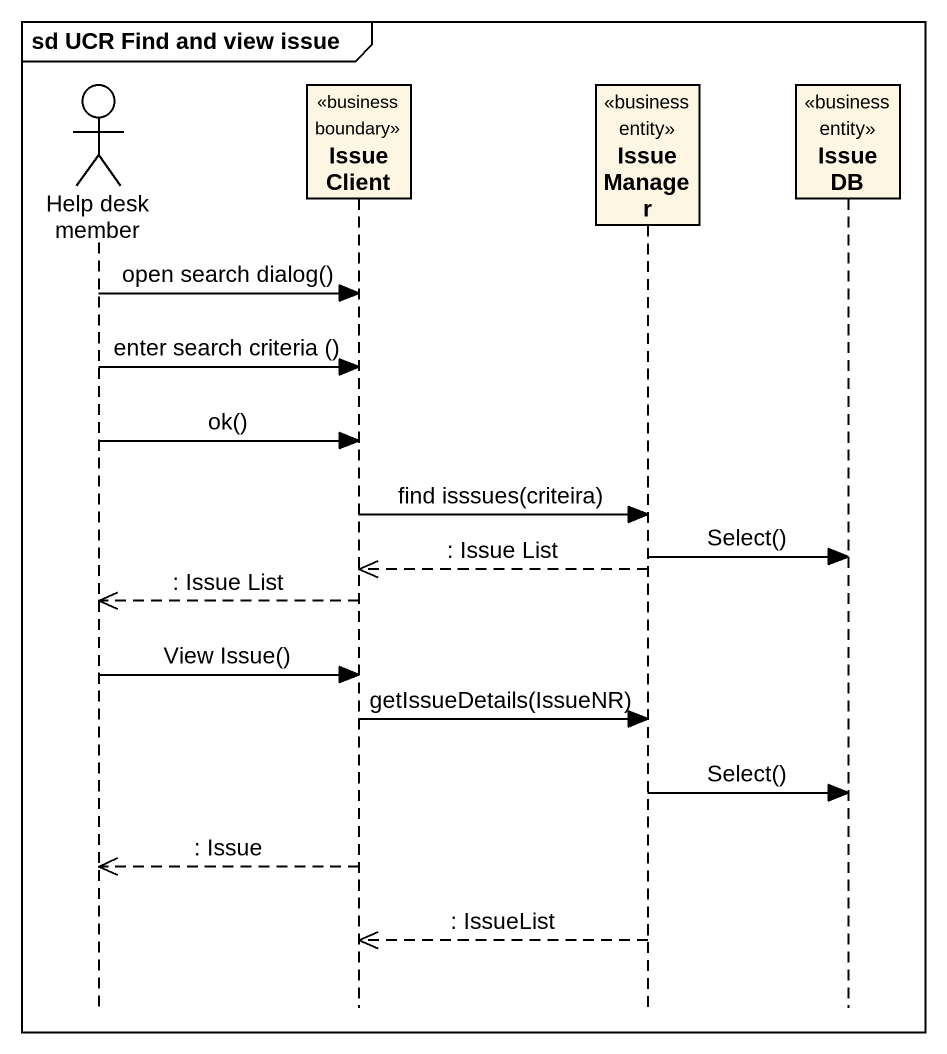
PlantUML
@startuml
mainframe sd UCR Find and view issue
hide footbox
actor "Help desk member" as Help_desk_member
participant IssueClient <<business boundary>>
participant IssueManager <<business entity>>
participant "Issue DB" as Issue_DB <<business entity>>

Help_desk_member -> IssueClient : open search dialog()
Help_desk_member -> IssueClient : enter search criteria ()
Help_desk_member -> IssueClient : ok()
IssueClient -> IssueManager : find isssues(criteira)
IssueManager -> Issue_DB : Select()
IssueManager -->> IssueClient : : Issue List
IssueClient -->> Help_desk_member : : Issue List
Help_desk_member -> IssueClient : View Issue()
IssueClient -> IssueManager : getIssueDetails(IssueNR)
IssueManager -> Issue_DB : Select()
IssueClient -->> Help_desk_member : : Issue
IssueManager -->> IssueClient : : IssueList
@enduml
